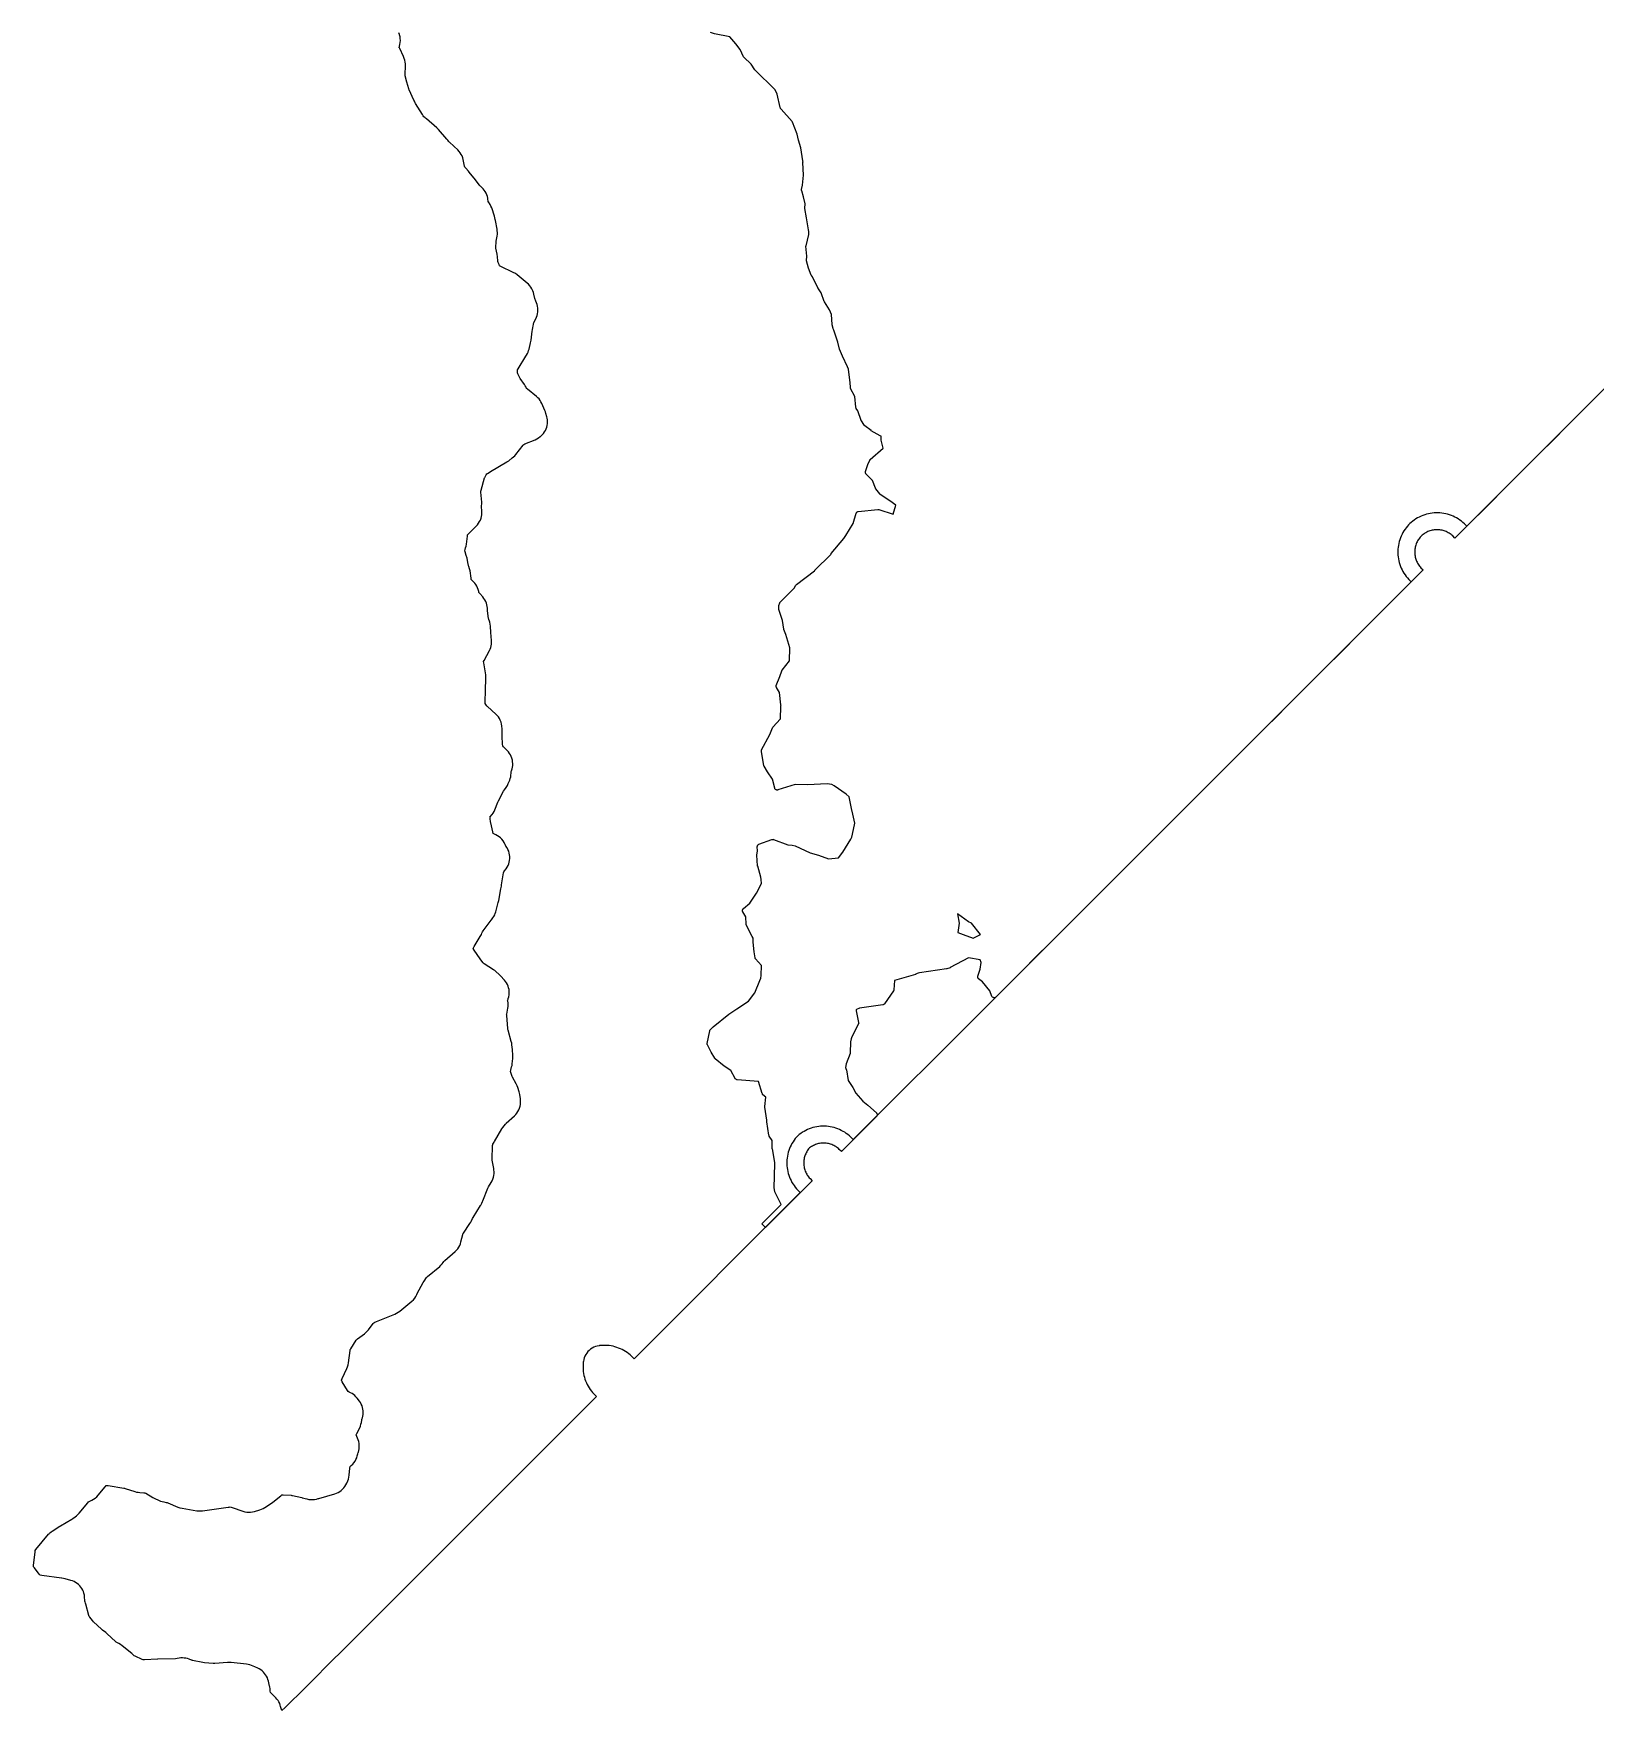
# Model space of a CAD drawing. Header units: millimetres. Extents: x 0 to 600, y 0 to 900.
# Drawn here: x 237.51 to 283.75, y 339.34 to 388.99 of the extents above; entities that cross this region are included whole.
import ezdxf

# ---------------------------------------------------------------- set-up
doc = ezdxf.new("R2010")
doc.units = ezdxf.units.MM
doc.layers.add('CORTE', color=1, linetype='Continuous')
doc.layers.add('GRABADO', color=5, linetype='Continuous')

msp = doc.modelspace()

# ---------------------------------------------------------------- linework, layer by layer
at = {"layer": 'CORTE'}
msp.add_lwpolyline([(284.855, 379.316), (279.938, 374.399), (279.865, 374.473), (279.822, 374.511), (279.778, 374.548), (279.732, 374.582), (279.684, 374.614), (279.634, 374.643), (279.584, 374.671), (279.532, 374.695), (279.479, 374.717), (279.425, 374.736), (279.37, 374.753), (279.314, 374.767), (279.257, 374.778), (279.201, 374.787), (279.143, 374.792), (279.086, 374.795), (279.028, 374.795), (278.971, 374.792), (278.914, 374.787), (278.857, 374.778), (278.801, 374.767), (278.745, 374.753), (278.69, 374.736), (278.636, 374.717), (278.583, 374.695), (278.531, 374.671), (278.48, 374.643), (278.431, 374.614), (278.383, 374.582), (278.337, 374.548), (278.292, 374.511), (278.254, 374.477), (278.213, 374.436), (278.179, 374.398), (278.142, 374.353), (278.108, 374.307), (278.076, 374.259), (278.046, 374.21), (278.019, 374.159), (277.995, 374.107), (277.973, 374.054), (277.953, 374), (277.937, 373.945), (277.923, 373.889), (277.912, 373.833), (277.903, 373.776), (277.897, 373.719), (277.895, 373.661), (277.895, 373.604), (277.897, 373.546), (277.903, 373.489), (277.912, 373.432), (277.923, 373.376), (277.937, 373.32), (277.953, 373.265), (277.973, 373.211), (277.995, 373.158), (278.019, 373.106), (278.046, 373.055), (278.076, 373.006), (278.108, 372.958), (278.142, 372.912), (278.179, 372.868), (278.217, 372.825), (278.291, 372.752), (276.719, 371.18), (276.233, 370.694), (275.747, 370.208), (274.966, 369.428), (274.621, 369.082), (274.299, 368.76), (273.998, 368.459), (273.497, 367.958), (272.86, 367.321), (272.513, 366.974), (272.036, 366.497), (271.259, 365.72), (271.107, 365.568), (270.588, 365.049), (270.178, 364.639), (269.727, 364.188), (269.235, 363.696), (268.726, 363.188), (268.479, 362.94), (268.213, 362.674), (267.824, 362.285), (267.574, 362.035), (267.203, 361.664), (266.775, 361.236), (266.346, 360.807), (265.995, 360.456), (265.757, 360.218), (265.647, 360.108), (261.777, 356.238), (261.703, 356.311), (261.661, 356.35), (261.616, 356.386), (261.57, 356.421), (261.522, 356.453), (261.473, 356.482), (261.422, 356.509), (261.37, 356.534), (261.317, 356.556), (261.263, 356.575), (261.208, 356.592), (261.152, 356.606), (261.096, 356.617), (261.039, 356.625), (260.982, 356.631), (260.925, 356.634), (260.867, 356.634), (260.81, 356.631), (260.752, 356.625), (260.696, 356.617), (260.639, 356.606), (260.583, 356.592), (260.528, 356.575), (260.474, 356.556), (260.421, 356.534), (260.369, 356.509), (260.319, 356.482), (260.269, 356.453), (260.221, 356.421), (260.175, 356.386), (260.132, 356.351), (260.093, 356.312), (260.058, 356.269), (260.024, 356.223), (259.992, 356.175), (259.962, 356.126), (259.935, 356.075), (259.91, 356.023), (259.888, 355.97), (259.869, 355.916), (259.852, 355.861), (259.838, 355.805), (259.827, 355.749), (259.819, 355.692), (259.813, 355.635), (259.81, 355.577), (259.81, 355.52), (259.813, 355.462), (259.819, 355.405), (259.827, 355.348), (259.838, 355.292), (259.852, 355.236), (259.869, 355.181), (259.888, 355.127), (259.91, 355.074), (259.935, 355.022), (259.962, 354.971), (259.992, 354.922), (260.024, 354.874), (260.058, 354.828), (260.094, 354.783), (260.133, 354.741), (260.206, 354.667), (255.288, 349.749), (255.215, 349.823), (255.172, 349.861), (255.128, 349.898), (255.082, 349.932), (255.034, 349.964), (254.984, 349.993), (254.934, 350.021), (254.882, 350.045), (254.829, 350.067), (254.775, 350.086), (254.72, 350.103), (254.664, 350.117), (254.607, 350.128), (254.551, 350.137), (254.493, 350.142), (254.436, 350.145), (254.378, 350.145), (254.321, 350.142), (254.264, 350.137), (254.25, 350.135), (254.196, 350.124), (254.144, 350.108), (254.094, 350.088), (254.047, 350.062), (254.002, 350.032), (253.961, 349.998), (253.923, 349.96), (253.888, 349.919), (253.859, 349.874), (253.833, 349.827), (253.813, 349.777), (253.797, 349.725), (253.786, 349.671), (253.784, 349.657), (253.778, 349.6), (253.776, 349.542), (253.776, 349.485), (253.778, 349.427), (253.784, 349.37), (253.793, 349.313), (253.804, 349.257), (253.818, 349.201), (253.834, 349.146), (253.854, 349.092), (253.876, 349.039), (253.9, 348.987), (253.927, 348.936), (253.957, 348.887), (253.989, 348.839), (254.023, 348.793), (254.06, 348.749), (254.098, 348.706), (254.172, 348.633), (246.691, 341.152), (246.285, 340.746), (245.774, 340.235), (245.459, 339.92), (245.056, 339.517), (244.963, 339.424), (244.865, 339.335), (244.826, 339.456), (244.816, 339.49), (244.798, 339.539), (244.775, 339.586), (244.748, 339.631), (244.717, 339.673), (244.681, 339.713), (244.553, 339.84), (244.526, 339.87), (244.52, 339.909), (244.519, 339.925), (244.512, 339.973), (244.502, 340.033), (244.497, 340.057), (244.464, 340.202), (244.45, 340.254), (244.432, 340.302), (244.409, 340.348), (244.382, 340.392), (244.352, 340.433), (244.317, 340.471), (244.279, 340.506), (244.238, 340.537), (244.194, 340.564), (244.147, 340.587), (244.062, 340.624), (244.062, 340.624), (243.961, 340.669), (243.914, 340.684), (243.867, 340.696), (243.817, 340.704), (243.356, 340.752), (243.307, 340.755), (243.257, 340.754), (242.875, 340.727), (242.825, 340.727), (242.571, 340.746), (242.526, 340.752), (242.221, 340.815), (242.204, 340.82), (242.187, 340.825), (242.118, 340.852), (242.069, 340.869), (242.021, 340.88), (241.972, 340.887), (241.923, 340.89), (241.874, 340.889), (241.823, 340.882), (241.758, 340.871), (241.71, 340.866), (241.186, 340.851), (241.184, 340.851), (240.791, 340.838), (240.76, 340.838), (240.731, 340.849), (240.517, 340.939), (240.492, 340.951), (240.471, 340.969), (240.436, 341.001), (240.416, 341.018), (240.133, 341.251), (240.086, 341.286), (240.036, 341.316), (239.974, 341.349), (239.954, 341.36), (239.937, 341.375), (239.693, 341.605), (239.649, 341.642), (239.552, 341.717), (239.527, 341.739), (239.29, 341.961), (239.259, 341.994), (239.175, 342.096), (239.157, 342.121), (239.148, 342.15), (239.06, 342.478), (239.051, 342.508), (239.037, 342.552), (239.034, 342.566), (239.031, 342.585), (239.022, 342.699), (239.015, 342.753), (239.004, 342.804), (238.987, 342.853), (238.966, 342.901), (238.941, 342.946), (238.911, 342.989), (238.878, 343.029), (238.841, 343.065), (238.8, 343.098), (238.757, 343.127), (238.711, 343.152), (238.663, 343.172), (238.612, 343.188), (238.445, 343.231), (238.398, 343.242), (238.35, 343.248), (238.341, 343.248), (237.752, 343.33), (237.71, 343.338), (237.682, 343.37), (237.536, 343.555), (237.511, 343.59), (237.513, 343.632), (237.555, 344.034), (237.56, 344.069), (237.581, 344.097), (237.954, 344.553), (237.969, 344.569), (237.985, 344.584), (238.036, 344.625), (238.064, 344.645), (238.294, 344.796), (238.308, 344.805), (238.646, 345.004), (238.675, 345.023), (238.74, 345.066), (238.784, 345.099), (238.824, 345.136), (238.861, 345.177), (239.114, 345.487), (239.135, 345.51), (239.162, 345.525), (239.234, 345.56), (239.288, 345.59), (239.337, 345.624), (239.382, 345.664), (239.423, 345.71), (239.627, 345.959), (239.663, 346), (239.718, 345.994), (240.187, 345.92), (240.204, 345.917), (240.221, 345.912), (240.507, 345.817), (240.556, 345.803), (240.604, 345.794), (240.654, 345.789), (240.78, 345.782), (240.81, 345.779), (240.837, 345.765), (241.046, 345.645), (241.086, 345.624), (241.225, 345.556), (241.273, 345.536), (241.321, 345.521), (241.371, 345.509), (241.44, 345.497), (241.463, 345.492), (241.486, 345.484), (241.781, 345.359), (241.844, 345.337), (241.908, 345.322), (242.344, 345.25), (242.401, 345.243), (242.457, 345.242), (242.515, 345.247), (243.271, 345.354), (243.302, 345.359), (243.333, 345.361), (243.362, 345.353), (243.394, 345.342), (243.708, 345.233), (243.765, 345.217), (243.82, 345.207), (243.877, 345.203), (243.934, 345.204), (243.99, 345.212), (244.047, 345.226), (244.207, 345.273), (244.258, 345.291), (244.306, 345.313), (244.353, 345.341), (244.588, 345.494), (244.647, 345.538), (244.827, 345.69), (244.859, 345.716), (244.901, 345.716), (245.139, 345.706), (245.158, 345.704), (245.177, 345.701), (245.453, 345.638), (245.467, 345.634), (245.6, 345.598), (245.657, 345.586), (245.713, 345.58), (245.769, 345.579), (245.825, 345.584), (245.882, 345.596), (245.941, 345.61), (245.957, 345.615), (246.425, 345.747), (246.478, 345.765), (246.527, 345.788), (246.574, 345.815), (246.619, 345.847), (246.659, 345.883), (246.696, 345.922), (246.729, 345.966), (246.758, 346.012), (246.782, 346.062), (246.813, 346.134), (246.832, 346.187), (246.846, 346.241), (246.855, 346.298), (246.876, 346.514), (246.883, 346.56), (246.915, 346.586), (246.958, 346.626), (246.995, 346.669), (247.027, 346.715), (247.055, 346.765), (247.078, 346.817), (247.095, 346.873), (247.11, 346.934), (247.123, 346.974), (247.127, 346.984), (247.14, 347.035), (247.149, 347.086), (247.153, 347.139), (247.152, 347.191), (247.146, 347.244), (247.135, 347.295), (247.118, 347.347), (247.079, 347.451), (247.065, 347.495), (247.083, 347.537), (247.165, 347.704), (247.188, 347.756), (247.204, 347.809), (247.216, 347.864), (247.227, 347.934), (247.231, 347.954), (247.238, 347.975), (247.246, 347.997), (247.259, 348.048), (247.267, 348.099), (247.27, 348.151), (247.268, 348.204), (247.262, 348.255), (247.25, 348.306), (247.234, 348.356), (247.213, 348.404), (247.187, 348.449), (247.157, 348.494), (247.088, 348.583), (247.055, 348.622), (247.02, 348.657), (246.981, 348.689), (246.94, 348.717), (246.895, 348.742), (246.854, 348.763), (246.823, 348.78), (246.804, 348.809), (246.65, 349.067), (246.626, 349.113), (246.646, 349.161), (246.785, 349.457), (246.807, 349.512), (246.823, 349.567), (246.834, 349.626), (246.88, 349.992), (246.884, 350.021), (246.899, 350.046), (247.061, 350.3), (247.077, 350.322), (247.098, 350.339), (247.304, 350.488), (247.349, 350.523), (247.388, 350.562), (247.425, 350.606), (247.562, 350.789), (247.583, 350.815), (247.613, 350.828), (248.206, 351.07), (248.259, 351.095), (248.307, 351.124), (248.354, 351.159), (248.708, 351.455), (248.754, 351.498), (248.793, 351.543), (248.828, 351.593), (248.857, 351.649), (248.871, 351.679), (249.048, 352.009), (249.069, 352.044), (249.144, 352.151), (249.157, 352.169), (249.174, 352.183), (249.533, 352.485), (249.571, 352.52), (249.605, 352.558), (249.636, 352.599), (249.653, 352.624), (249.666, 352.641), (249.681, 352.656), (249.988, 352.923), (250.03, 352.963), (250.066, 353.006), (250.098, 353.053), (250.125, 353.103), (250.146, 353.155), (250.163, 353.211), (250.214, 353.424), (250.222, 353.449), (250.235, 353.471), (250.43, 353.755), (250.454, 353.794), (250.476, 353.836), (250.504, 353.897), (250.525, 353.936), (250.744, 354.284), (250.754, 354.3), (250.755, 354.301), (250.781, 354.352), (250.803, 354.406), (250.809, 354.426), (250.958, 354.804), (250.966, 354.822), (250.976, 354.84), (251.058, 354.971), (251.086, 355.02), (251.108, 355.071), (251.125, 355.123), (251.137, 355.177), (251.143, 355.231), (251.143, 355.286), (251.138, 355.343), (251.135, 355.364), (251.132, 355.385), (251.089, 355.624), (251.087, 355.645), (251.086, 355.666), (251.095, 356.041), (251.097, 356.067), (251.103, 356.088), (251.111, 356.107), (251.124, 356.129), (251.146, 356.163), (251.159, 356.185), (251.377, 356.557), (251.403, 356.596), (251.481, 356.695), (251.493, 356.709), (251.506, 356.722), (251.744, 356.937), (251.785, 356.978), (251.82, 357.021), (251.851, 357.068), (251.876, 357.117), (251.897, 357.169), (251.912, 357.223), (251.922, 357.278), (251.926, 357.335), (251.928, 357.398), (251.926, 357.451), (251.92, 357.504), (251.908, 357.572), (251.9, 357.614), (251.888, 357.654), (251.848, 357.778), (251.827, 357.832), (251.801, 357.884), (251.684, 358.088), (251.674, 358.109), (251.666, 358.131), (251.637, 358.224), (251.628, 358.257), (251.636, 358.29), (251.663, 358.391), (251.674, 358.436), (251.68, 358.481), (251.697, 358.64), (251.7, 358.692), (251.699, 358.743), (251.689, 358.881), (251.687, 358.902), (251.671, 359.046), (251.664, 359.092), (251.653, 359.138), (251.556, 359.48), (251.551, 359.498), (251.549, 359.516), (251.548, 359.519), (251.547, 359.528), (251.516, 359.911), (251.515, 359.933), (251.518, 359.955), (251.551, 360.128), (251.558, 360.18), (251.56, 360.232), (251.557, 360.283), (251.55, 360.335), (251.545, 360.36), (251.557, 360.397), (251.565, 360.418), (251.579, 360.469), (251.588, 360.521), (251.592, 360.574), (251.591, 360.627), (251.585, 360.68), (251.574, 360.731), (251.558, 360.782), (251.537, 360.83), (251.512, 360.877), (251.482, 360.921), (251.447, 360.963), (251.33, 361.09), (251.291, 361.128), (251.198, 361.212), (251.162, 361.241), (251.124, 361.268), (250.848, 361.446), (250.825, 361.462), (250.807, 361.484), (250.736, 361.588), (250.556, 361.847), (250.524, 361.898), (250.553, 361.951), (250.736, 362.251), (250.768, 362.31), (250.784, 362.352), (250.8, 362.393), (250.816, 362.416), (251.059, 362.735), (251.069, 362.749), (251.11, 362.806), (251.138, 362.848), (251.161, 362.892), (251.18, 362.937), (251.196, 362.985), (251.269, 363.259), (251.281, 363.314), (251.341, 363.663), (251.349, 363.7), (251.35, 363.705), (251.359, 363.738), (251.361, 363.749), (251.367, 363.78), (251.427, 364.135), (251.434, 364.165), (251.451, 364.191), (251.499, 364.254), (251.53, 364.301), (251.556, 364.349), (251.577, 364.4), (251.593, 364.452), (251.604, 364.505), (251.609, 364.56), (251.609, 364.615), (251.603, 364.669), (251.592, 364.722), (251.576, 364.775), (251.554, 364.825), (251.527, 364.874), (251.493, 364.929), (251.47, 364.973), (251.464, 364.986), (251.439, 365.038), (251.409, 365.085), (251.375, 365.129), (251.336, 365.169), (251.294, 365.205), (251.248, 365.236), (251.197, 365.264), (251.16, 365.282), (251.117, 365.305), (251.104, 365.352), (251.043, 365.615), (251.039, 365.632), (251.038, 365.649), (251.031, 365.748), (251.031, 365.773), (251.02, 365.782), (251.086, 365.86), (251.116, 365.903), (251.142, 365.949), (251.164, 365.998), (251.255, 366.232), (251.273, 366.271), (251.424, 366.551), (251.448, 366.589), (251.499, 366.661), (251.536, 366.719), (251.565, 366.781), (251.606, 366.882), (251.623, 366.932), (251.635, 366.982), (251.643, 367.033), (251.646, 367.085), (251.645, 367.098), (251.645, 367.132), (251.655, 367.158), (251.674, 367.213), (251.686, 367.264), (251.694, 367.317), (251.696, 367.371), (251.693, 367.424), (251.685, 367.477), (251.672, 367.528), (251.653, 367.579), (251.631, 367.627), (251.603, 367.673), (251.571, 367.715), (251.534, 367.756), (251.425, 367.865), (251.398, 367.895), (251.394, 367.936), (251.382, 368.188), (251.382, 368.22), (251.385, 368.303), (251.386, 368.346), (251.383, 368.388), (251.373, 368.484), (251.364, 368.543), (251.349, 368.598), (251.328, 368.652), (251.302, 368.703), (251.271, 368.751), (251.235, 368.795), (251.193, 368.837), (250.947, 369.06), (250.932, 369.075), (250.919, 369.091), (250.897, 369.12), (250.875, 369.153), (250.875, 369.192), (250.889, 369.545), (250.889, 369.547), (250.902, 369.887), (250.901, 369.952), (250.898, 369.988), (250.898, 369.998), (250.891, 370.055), (250.839, 370.354), (250.834, 370.391), (250.85, 370.426), (251.004, 370.715), (251.027, 370.762), (251.044, 370.81), (251.057, 370.86), (251.065, 370.91), (251.069, 370.961), (251.068, 371.014), (251.051, 371.248), (251.038, 371.441), (251.03, 371.501), (251.016, 371.559), (250.996, 371.617), (250.992, 371.625), (250.985, 371.646), (250.981, 371.668), (250.952, 371.896), (250.95, 371.919), (250.947, 371.969), (250.942, 372.023), (250.931, 372.074), (250.916, 372.124), (250.896, 372.172), (250.872, 372.218), (250.843, 372.262), (250.809, 372.304), (250.717, 372.408), (250.695, 372.436), (250.689, 372.468), (250.675, 372.522), (250.657, 372.573), (250.634, 372.622), (250.606, 372.669), (250.574, 372.712), (250.537, 372.754), (250.495, 372.796), (250.469, 372.823), (250.463, 372.86), (250.433, 373.075), (250.42, 373.14), (250.4, 373.202), (250.39, 373.229), (250.384, 373.247), (250.379, 373.266), (250.343, 373.454), (250.322, 373.534), (250.286, 373.639), (250.276, 373.675), (250.286, 373.71), (250.301, 373.759), (250.315, 373.81), (250.325, 373.863), (250.355, 374.105), (250.361, 374.142), (250.387, 374.17), (250.545, 374.328), (250.572, 374.357), (250.648, 374.444), (250.683, 374.488), (250.712, 374.534), (250.737, 374.583), (250.757, 374.633), (250.771, 374.686), (250.781, 374.739), (250.785, 374.794), (250.783, 374.85), (250.774, 374.971), (250.773, 374.99), (250.775, 375.011), (250.779, 375.052), (250.778, 375.116), (250.756, 375.409), (250.756, 375.437), (250.762, 375.465), (250.863, 375.828), (250.868, 375.845), (250.875, 375.861), (250.886, 375.885), (250.908, 375.925), (250.924, 375.946), (250.949, 375.964), (251.027, 376.012), (251.035, 376.017), (251.523, 376.305), (251.576, 376.34), (251.681, 376.419), (251.72, 376.451), (251.755, 376.484), (251.787, 376.522), (252.003, 376.798), (252.025, 376.823), (252.056, 376.837), (252.356, 376.959), (252.41, 376.985), (252.46, 377.015), (252.508, 377.051), (252.53, 377.07), (252.57, 377.107), (252.605, 377.147), (252.636, 377.19), (252.663, 377.236), (252.685, 377.284), (252.703, 377.335), (252.715, 377.386), (252.722, 377.439), (252.725, 377.492), (252.722, 377.545), (252.714, 377.598), (252.704, 377.638), (252.678, 377.738), (252.665, 377.783), (252.647, 377.826), (252.556, 378.034), (252.532, 378.081), (252.505, 378.125), (252.474, 378.166), (252.439, 378.204), (252.399, 378.239), (252.13, 378.46), (252.106, 378.481), (252.09, 378.515), (252.067, 378.558), (252.041, 378.599), (251.917, 378.773), (251.905, 378.791), (251.896, 378.81), (251.85, 378.913), (251.839, 378.942), (251.837, 378.973), (251.838, 378.998), (251.84, 379.033), (251.857, 379.063), (252.085, 379.438), (252.101, 379.465), (252.128, 379.515), (252.148, 379.557), (252.165, 379.599), (252.178, 379.644), (252.225, 379.832), (252.239, 379.909), (252.269, 380.176), (252.276, 380.217), (252.292, 380.284), (252.3, 380.321), (252.31, 380.378), (252.314, 380.398), (252.321, 380.417), (252.396, 380.585), (252.416, 380.638), (252.43, 380.691), (252.439, 380.745), (252.443, 380.8), (252.441, 380.855), (252.433, 380.911), (252.433, 380.912), (252.42, 380.966), (252.403, 381.016), (252.381, 381.064), (252.365, 381.092), (252.355, 381.112), (252.348, 381.137), (252.321, 381.266), (252.308, 381.317), (252.291, 381.364), (252.269, 381.412), (252.26, 381.428), (252.232, 381.477), (252.199, 381.521), (252.162, 381.562), (252.12, 381.6), (251.83, 381.838), (251.776, 381.877), (251.713, 381.912), (251.345, 382.087), (251.307, 382.107), (251.29, 382.147), (251.266, 382.212), (251.259, 382.234), (251.256, 382.258), (251.249, 382.372), (251.237, 382.455), (251.199, 382.636), (251.196, 382.657), (251.196, 382.679), (251.203, 382.803), (251.208, 382.842), (251.233, 382.991), (251.24, 383.042), (251.242, 383.092), (251.239, 383.142), (251.231, 383.192), (251.182, 383.448), (251.176, 383.485), (251.167, 383.533), (251.153, 383.581), (251.073, 383.822), (251.051, 383.875), (251.025, 383.927), (250.983, 383.999), (250.97, 383.997), (250.957, 384.11), (250.946, 384.162), (250.929, 384.212), (250.909, 384.261), (250.883, 384.307), (250.853, 384.35), (250.82, 384.391), (250.781, 384.429), (250.739, 384.466), (250.724, 384.482), (250.71, 384.499), (250.615, 384.629), (250.597, 384.653), (250.408, 384.885), (250.387, 384.911), (250.303, 385.003), (250.281, 385.029), (250.272, 385.062), (250.23, 385.255), (250.215, 385.31), (250.196, 385.361), (250.171, 385.409), (250.142, 385.456), (250.109, 385.498), (250.07, 385.539), (249.962, 385.641), (249.953, 385.649), (249.821, 385.77), (249.808, 385.783), (249.795, 385.799), (249.774, 385.826), (249.748, 385.857), (249.496, 386.144), (249.444, 386.196), (249.146, 386.459), (249.116, 386.484), (249.089, 386.505), (249.066, 386.525), (249.047, 386.555), (249.027, 386.592), (248.82, 386.92), (248.81, 386.935), (248.783, 386.984), (248.769, 387.011), (248.629, 387.32), (248.622, 387.336), (248.617, 387.353), (248.565, 387.546), (248.514, 387.735), (248.508, 387.759), (248.508, 387.785), (248.518, 388.021), (248.517, 388.089), (248.51, 388.138), (248.499, 388.199), (248.484, 388.252), (248.462, 388.306), (248.351, 388.544), (248.345, 388.559), (248.329, 388.564), (248.357, 388.667), (248.367, 388.723), (248.37, 388.779), (248.368, 388.836), (248.36, 388.892), (248.346, 388.947), (248.341, 388.96), (248.325, 389.011)], dxfattribs=at)
at = {"layer": 'GRABADO'}
msp.add_lwpolyline([(283.788, 378.249), (282.888, 377.349), (282.489, 376.95), (282.118, 376.579), (281.77, 376.232), (281.193, 375.654), (280.457, 374.918), (280.057, 374.518), (279.585, 374.046), (279.52, 374.11), (279.495, 374.132), (279.47, 374.153), (279.444, 374.173), (279.416, 374.191), (279.388, 374.208), (279.359, 374.224), (279.329, 374.238), (279.299, 374.25), (279.268, 374.262), (279.236, 374.271), (279.204, 374.279), (279.172, 374.286), (279.139, 374.29), (279.107, 374.294), (279.074, 374.295), (279.041, 374.295), (279.008, 374.294), (278.975, 374.29), (278.942, 374.286), (278.91, 374.279), (278.878, 374.271), (278.847, 374.262), (278.816, 374.25), (278.785, 374.238), (278.756, 374.224), (278.726, 374.208), (278.698, 374.191), (278.671, 374.173), (278.644, 374.153), (278.619, 374.132), (278.599, 374.114), (278.576, 374.091), (278.557, 374.071), (278.536, 374.045), (278.517, 374.019), (278.499, 373.992), (278.482, 373.963), (278.466, 373.934), (278.452, 373.905), (278.439, 373.874), (278.428, 373.843), (278.419, 373.812), (278.411, 373.78), (278.404, 373.747), (278.399, 373.715), (278.396, 373.682), (278.395, 373.649), (278.395, 373.616), (278.396, 373.583), (278.399, 373.55), (278.404, 373.518), (278.411, 373.486), (278.419, 373.454), (278.428, 373.422), (278.439, 373.391), (278.452, 373.361), (278.466, 373.331), (278.482, 373.302), (278.499, 373.274), (278.517, 373.246), (278.536, 373.22), (278.557, 373.194), (278.579, 373.17), (278.644, 373.105), (278.61, 373.071), (278.435, 372.896), (277.836, 372.297), (277.363, 371.824), (276.842, 371.303), (276.275, 370.736), (275.688, 370.149), (275.403, 369.864), (275.095, 369.556), (274.646, 369.108), (274.358, 368.82), (273.93, 368.391), (273.436, 367.897), (272.941, 367.402), (272.536, 366.997), (272.262, 366.723), (272.134, 366.595), (265.996, 360.457), (265.992, 360.454), (265.986, 360.449), (265.973, 360.442), (265.964, 360.439), (265.949, 360.436), (265.93, 360.438), (265.922, 360.441), (265.913, 360.444), (265.898, 360.453), (265.886, 360.465), (265.881, 360.473), (265.877, 360.479), (265.817, 360.643), (265.602, 360.907), (265.486, 360.997), (265.477, 361.007), (265.468, 361.021), (265.464, 361.031), (265.463, 361.038), (265.461, 361.047), (265.461, 361.056), (265.462, 361.065), (265.464, 361.074), (265.534, 361.28), (265.566, 361.481), (265.532, 361.565), (265.183, 361.621), (264.645, 361.329), (264.64, 361.326), (264.543, 361.291), (264.536, 361.29), (263.741, 361.178), (263.693, 361.165), (263.618, 361.132), (263.613, 361.13), (262.993, 360.945), (262.979, 360.677), (262.979, 360.673), (262.978, 360.665), (262.976, 360.66), (262.973, 360.651), (262.968, 360.643), (262.967, 360.641), (262.698, 360.255), (262.691, 360.246), (262.684, 360.241), (262.679, 360.237), (262.672, 360.234), (262.663, 360.23), (262.653, 360.227), (261.959, 360.129), (261.868, 360.088), (261.865, 360.082), (261.861, 360.053), (261.934, 359.708), (261.935, 359.701), (261.936, 359.684), (261.933, 359.673), (261.93, 359.663), (261.733, 359.285), (261.714, 359.22), (261.695, 359.136), (261.686, 358.808), (261.686, 358.801), (261.683, 358.79), (261.565, 358.481), (261.546, 358.376), (261.57, 358.309), (261.572, 358.303), (261.623, 357.988), (261.759, 357.78), (261.85, 357.615), (262.06, 357.371), (262.21, 357.26), (262.46, 357.03), (262.467, 357.023), (262.477, 357.008), (262.48, 356.999), (262.482, 356.992), (262.484, 356.978), (262.482, 356.962), (262.48, 356.952), (262.478, 356.948), (262.475, 356.941), (262.471, 356.934), (262.467, 356.929), (262.463, 356.925), (261.423, 355.884), (261.423, 355.884), (261.359, 355.949), (261.334, 355.971), (261.309, 355.992), (261.282, 356.012), (261.255, 356.03), (261.227, 356.047), (261.198, 356.062), (261.168, 356.076), (261.137, 356.089), (261.106, 356.1), (261.075, 356.11), (261.043, 356.118), (261.011, 356.124), (260.978, 356.129), (260.945, 356.132), (260.912, 356.134), (260.879, 356.134), (260.846, 356.132), (260.814, 356.129), (260.781, 356.124), (260.749, 356.118), (260.717, 356.11), (260.685, 356.1), (260.654, 356.089), (260.624, 356.076), (260.594, 356.062), (260.565, 356.047), (260.537, 356.03), (260.509, 356.012), (260.483, 355.992), (260.468, 355.98), (260.464, 355.976), (260.452, 355.961), (260.433, 355.935), (260.414, 355.907), (260.397, 355.879), (260.382, 355.85), (260.368, 355.82), (260.355, 355.79), (260.344, 355.759), (260.334, 355.727), (260.326, 355.695), (260.32, 355.663), (260.315, 355.631), (260.312, 355.598), (260.31, 355.565), (260.31, 355.532), (260.312, 355.499), (260.315, 355.466), (260.32, 355.434), (260.326, 355.401), (260.334, 355.369), (260.344, 355.338), (260.355, 355.307), (260.368, 355.276), (260.382, 355.247), (260.397, 355.218), (260.414, 355.189), (260.433, 355.162), (260.452, 355.136), (260.473, 355.11), (260.495, 355.086), (260.56, 355.021), (260.56, 355.021), (259.174, 353.635), (259.068, 353.741), (259.639, 354.312), (259.639, 354.315), (259.605, 354.395), (259.458, 354.694), (259.456, 354.701), (259.455, 354.705), (259.436, 354.806), (259.436, 354.812), (259.436, 354.817), (259.445, 355.144), (259.455, 355.553), (259.455, 355.557), (259.38, 355.962), (259.378, 355.968), (259.378, 355.976), (259.378, 356.215), (259.288, 356.343), (259.286, 356.346), (259.282, 356.354), (259.279, 356.364), (259.277, 356.369), (259.217, 356.764), (259.216, 356.766), (259.214, 356.79), (259.214, 356.796), (259.215, 356.812), (259.155, 357.197), (259.153, 357.204), (259.154, 357.215), (259.154, 357.218), (259.187, 357.498), (259.102, 357.566), (259.093, 357.574), (259.084, 357.589), (259.081, 357.599), (258.974, 357.956), (258.338, 358.011), (258.33, 358.012), (258.317, 358.016), (258.3, 358.023), (258.284, 358.039), (258.279, 358.048), (258.147, 358.28), (257.955, 358.413), (257.953, 358.415), (257.687, 358.632), (257.678, 358.641), (257.673, 358.65), (257.574, 358.826), (257.457, 359.046), (257.451, 359.058), (257.449, 359.076), (257.449, 359.088), (257.525, 359.461), (257.526, 359.467), (257.53, 359.479), (257.536, 359.49), (257.545, 359.5), (257.627, 359.578), (257.63, 359.581), (258.094, 359.949), (258.097, 359.951), (258.334, 360.105), (258.674, 360.341), (258.862, 360.58), (259.005, 360.947), (259.006, 360.949), (259.037, 361.013), (259.051, 361.094), (259.055, 361.388), (258.882, 361.593), (258.875, 361.602), (258.87, 361.614), (258.867, 361.624), (258.842, 361.793), (258.842, 361.795), (258.813, 362.083), (258.813, 362.086), (258.812, 362.205), (258.784, 362.255), (258.618, 362.58), (258.615, 362.584), (258.61, 362.598), (258.609, 362.608), (258.608, 362.612), (258.6, 362.831), (258.507, 362.984), (258.501, 362.994), (258.497, 363.008), (258.496, 363.017), (258.496, 363.024), (258.496, 363.033), (258.499, 363.045), (258.502, 363.054), (258.505, 363.061), (258.509, 363.066), (258.512, 363.07), (258.516, 363.075), (258.522, 363.081), (258.715, 363.237), (258.907, 363.539), (259.056, 363.824), (259.048, 363.936), (259.035, 364.011), (258.948, 364.331), (258.945, 364.338), (258.945, 364.347), (258.926, 364.657), (258.926, 364.663), (258.926, 364.666), (258.938, 364.776), (258.935, 364.912), (258.936, 364.916), (258.936, 364.926), (258.939, 364.935), (258.941, 364.94), (258.943, 364.944), (258.947, 364.952), (258.953, 364.961), (258.961, 364.968), (258.968, 364.973), (258.975, 364.978), (258.982, 364.981), (259.369, 365.124), (259.378, 365.127), (259.39, 365.128), (259.396, 365.129), (259.407, 365.128), (259.418, 365.125), (259.837, 364.961), (259.966, 364.953), (259.971, 364.953), (260.051, 364.937), (260.06, 364.937), (260.503, 364.726), (260.745, 364.664), (260.749, 364.662), (261.043, 364.548), (261.34, 364.578), (261.468, 364.749), (261.708, 365.129), (261.735, 365.189), (261.751, 365.278), (261.819, 365.602), (261.744, 365.967), (261.738, 365.977), (261.734, 365.986), (261.733, 365.992), (261.721, 366.041), (261.653, 366.382), (261.561, 366.468), (261.214, 366.712), (261.142, 366.75), (261.005, 366.768), (260.416, 366.737), (260.056, 366.748), (259.546, 366.589), (259.541, 366.587), (259.532, 366.586), (259.523, 366.585), (259.511, 366.586), (259.501, 366.589), (259.492, 366.592), (259.477, 366.602), (259.465, 366.613), (259.456, 366.628), (259.452, 366.639), (259.38, 366.913), (259.241, 367.128), (259.24, 367.128), (259.139, 367.296), (259.133, 367.308), (259.058, 367.725), (259.058, 367.728), (259.057, 367.738), (259.057, 367.745), (259.058, 367.753), (259.06, 367.763), (259.061, 367.768), (259.064, 367.778), (259.305, 368.23), (259.383, 368.428), (259.386, 368.434), (259.39, 368.441), (259.394, 368.446), (259.618, 368.695), (259.631, 369.063), (259.631, 369.069), (259.635, 369.086), (259.639, 369.094), (259.635, 369.108), (259.634, 369.115), (259.588, 369.48), (259.504, 369.624), (259.5, 369.63), (259.497, 369.639), (259.495, 369.647), (259.492, 369.666), (259.496, 369.684), (259.597, 369.954), (259.659, 370.119), (259.663, 370.127), (259.667, 370.133), (259.89, 370.418), (259.9, 370.801), (259.9, 370.802), (259.778, 371.194), (259.721, 371.337), (259.719, 371.344), (259.718, 371.351), (259.679, 371.609), (259.574, 371.932), (259.572, 371.938), (259.57, 371.952), (259.572, 372.04), (259.574, 372.049), (259.576, 372.056), (259.602, 372.135), (259.604, 372.141), (259.607, 372.145), (259.61, 372.15), (259.613, 372.155), (259.617, 372.159), (260.029, 372.563), (260.078, 372.656), (260.081, 372.661), (260.085, 372.666), (260.092, 372.674), (260.098, 372.678), (260.629, 373.078), (260.641, 373.092), (260.642, 373.094), (261.108, 373.559), (261.121, 373.583), (261.125, 373.589), (261.499, 374.034), (261.553, 374.129), (261.769, 374.483), (261.861, 374.783), (261.863, 374.789), (261.869, 374.8), (261.874, 374.806), (261.879, 374.812), (261.885, 374.817), (261.892, 374.822), (261.9, 374.827), (261.907, 374.83), (261.913, 374.832), (261.92, 374.833), (262.506, 374.898), (262.519, 374.899), (262.531, 374.896), (262.961, 374.757), (263.037, 375.024), (262.856, 375.149), (262.576, 375.343), (262.57, 375.346), (262.561, 375.355), (262.44, 375.508), (262.433, 375.518), (262.43, 375.526), (262.348, 375.757), (262.151, 375.954), (262.145, 375.965), (262.142, 375.969), (262.135, 375.985), (262.135, 376.002), (262.136, 376.011), (262.138, 376.02), (262.139, 376.023), (262.208, 376.228), (262.264, 376.356), (262.267, 376.361), (262.27, 376.367), (262.277, 376.375), (262.66, 376.715), (262.6, 376.946), (262.6, 376.948), (262.597, 376.958), (262.599, 377.061), (262.573, 377.077), (262.309, 377.228), (262.305, 377.23), (262.119, 377.369), (262.114, 377.372), (262.104, 377.383), (262.087, 377.407), (262.017, 377.518), (262.013, 377.523), (262.009, 377.532), (261.914, 377.813), (261.866, 377.885), (261.859, 377.892), (261.853, 377.91), (261.851, 377.915), (261.85, 377.922), (261.819, 378.235), (261.697, 378.477), (261.691, 378.488), (261.689, 378.506), (261.689, 378.51), (261.686, 378.654), (261.659, 378.877), (261.634, 379.051), (261.6, 379.123), (261.457, 379.439), (261.367, 379.638), (261.365, 379.644), (261.315, 379.852), (261.199, 380.208), (261.182, 380.247), (261.18, 380.253), (261.151, 380.365), (261.151, 380.372), (261.134, 380.672), (261.071, 380.807), (260.925, 381.041), (260.921, 381.047), (260.918, 381.056), (260.83, 381.307), (260.743, 381.428), (260.74, 381.43), (260.734, 381.442), (260.573, 381.779), (260.536, 381.821), (260.527, 381.833), (260.455, 382.035), (260.455, 382.036), (260.39, 382.252), (260.389, 382.258), (260.387, 382.271), (260.399, 382.398), (260.376, 382.687), (260.376, 382.693), (260.377, 382.705), (260.46, 383.04), (260.458, 383.121), (260.451, 383.177), (260.39, 383.526), (260.343, 383.808), (260.343, 383.811), (260.342, 383.819), (260.351, 383.949), (260.306, 384.152), (260.253, 384.333), (260.248, 384.341), (260.247, 384.366), (260.268, 384.494), (260.298, 384.794), (260.287, 385.168), (260.287, 385.173), (260.29, 385.198), (260.287, 385.202), (260.282, 385.213), (260.22, 385.607), (260.154, 385.829), (260.117, 386.009), (259.977, 386.367), (259.966, 386.382), (259.637, 386.745), (259.629, 386.754), (259.625, 386.764), (259.62, 386.777), (259.618, 386.781), (259.615, 386.792), (259.614, 386.793), (259.526, 387.187), (259.461, 387.317), (258.866, 387.912), (258.75, 388.076), (258.537, 388.289), (258.53, 388.3), (258.43, 388.511), (258.302, 388.678), (258.119, 388.886), (257.667, 388.978), (257.665, 388.979), (257.545, 389.013)], dxfattribs=at)
msp.add_lwpolyline([(264.861, 362.925), (264.914, 362.644), (264.875, 362.367), (265.026, 362.313), (265.325, 362.198), (265.539, 362.31), (265.538, 362.311), (265.276, 362.648), (265.188, 362.683), (264.861, 362.925)], close=True, dxfattribs=at)

doc.saveas('drawing.dxf')
